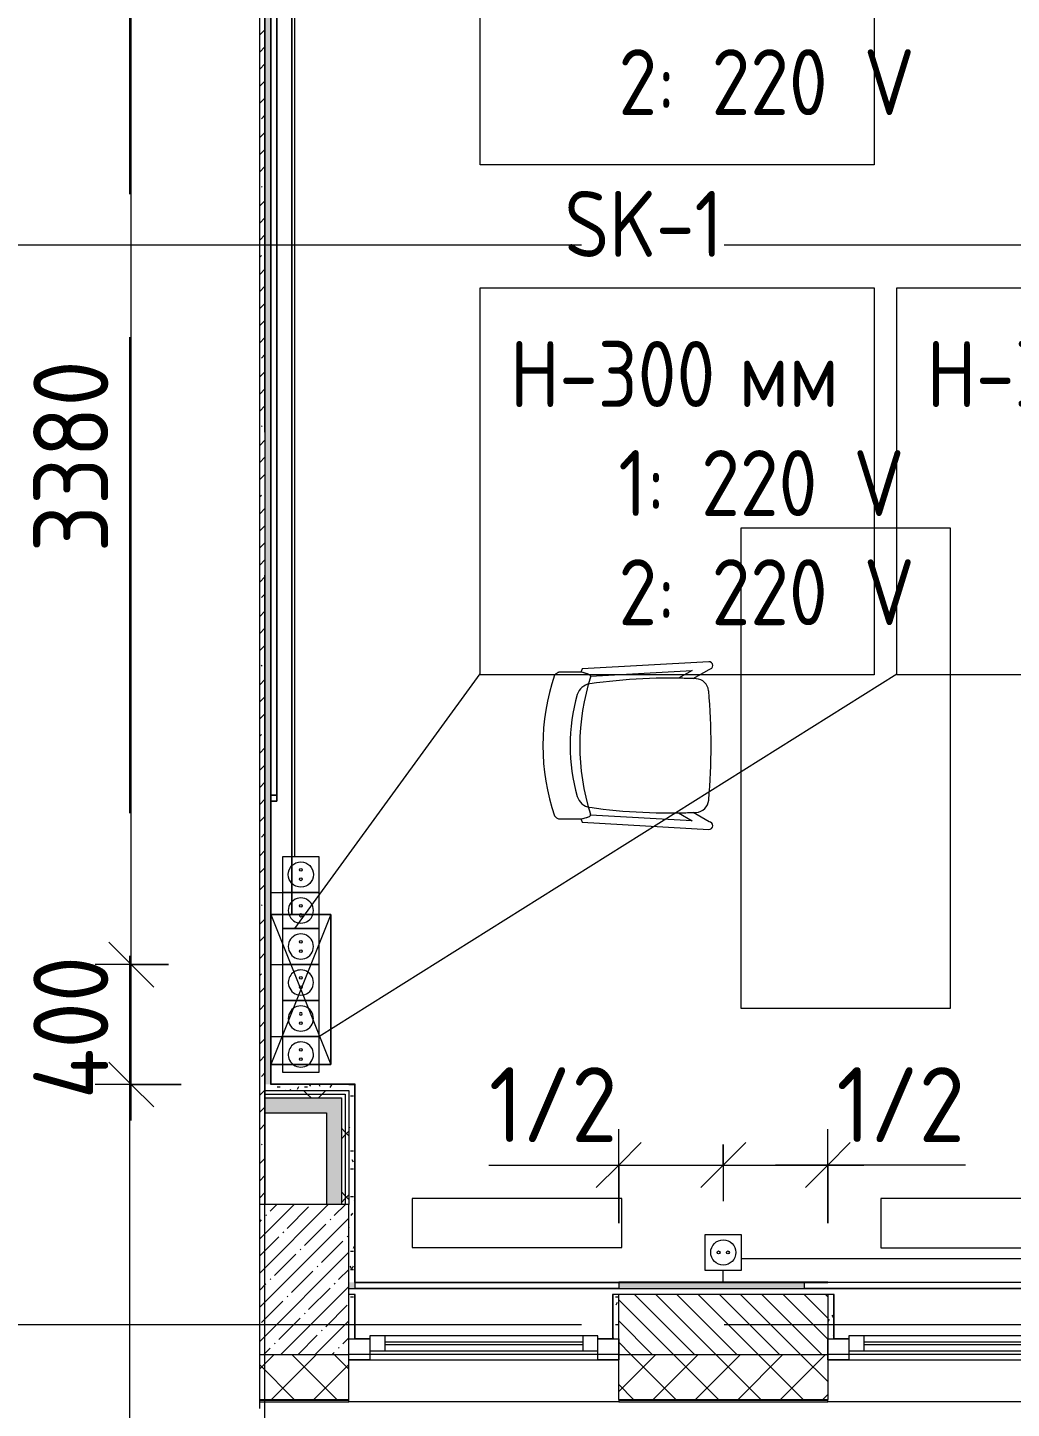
# Model space of a CAD drawing. Header units: millimetres. Extents: x 35881 to 234190, y -8553 to 29063.
# Drawn here: x 37969 to 41250, y -280 to 4324 of the extents above; entities that cross this region are included whole.
import ezdxf

# ---------------------------------------------------------------- set-up
doc = ezdxf.new("R2010")
doc.units = ezdxf.units.MM
doc.linetypes.add('Осевая', pattern=[3175, 635, -476.25, 1587.5, -476.25])
for name, color, linetype, lineweight in [('A-ANNO-DIMS', 7, 'Continuous', 9), ('A-ANNO-DIMS-100', 7, 'Continuous', 9), ('A-DETL-GENF', 7, 'Continuous', 9), ('A-GLAZ', 7, 'Continuous', 9), ('A-GLAZ-1', 7, 'Continuous', 13), ('A-WALL', 7, 'Continuous', 9), ('E-ELEC-FIXT-IDEN', 7, 'Continuous', 9), ('I-FURN', 7, 'Continuous', 9), ('I-WALL', 7, 'Continuous', 9), ('M-EQPM', 7, 'Continuous', 9), ('S-COLS', 7, 'Continuous', 9), ('Оси', 7, 'Continuous', 9), ('Оси-2', 7, 'Осевая', 9), ('Электрические приборы', 7, 'Continuous', 9)]:
    doc.layers.add(name, color=color, linetype=linetype, lineweight=lineweight)
for name, color, linetype, lineweight, true_color in [('A-WALL-1', 7, 'Continuous', 9, 0x3c3c3c), ('A-WALL-FNSH-1', 7, 'Continuous', 9, 0x3c3c3c), ('I-FURN-1', 7, 'Continuous', 9, 0xf0f0f0), ('M-EQPM-1', 7, 'Continuous', 9, 0xd4d4d4), ('Оси розеток', 7, 'Continuous', 9, 0xff1e23)]:
    doc.layers.add(name, color=color, linetype=linetype, lineweight=lineweight, true_color=true_color)
doc.styles.add('GOST Common', font='GOST_Common.ttf', dxfattribs={"width": 0.9, "height": 220})
doc.styles.add('ISOCPEUR', font='isocpeur.ttf', dxfattribs={"width": 0.9, "height": 250})
doc.dimstyles.new('ISO-2_5_0_9К_БОЛЬШОЙ', dxfattribs={"dimscale": 304.8, "dimtxt": 248.995294, "dimasz": 0.492126, "dimexe": 0.393701, "dimexo": 0.984252, "dimgap": 0, "dimtad": 1, "dimdec": 0, "dimrnd": 10, "dimzin": 0, "dimdsep": 46, "dimtxsty": 'ISOCPEUR', "dimblk1": 'OBLIQUE', "dimblk2": 'OBLIQUE', "dimsah": 1, "dimcen": 0.09, "dimdle": 0.393701, "dimazin": 0, "dimtfac": 1, "dimtdec": 4, "dimtix": 1, "dimtmove": 0, "dimatfit": 3, "dimfxl": 1, "dimtvp": 1, "dimtolj": 1, "dimtzin": 0, "dimarcsym": 2})
doc.dimstyles.new('ISO-2_5_0_9К_БОЛЬШОЙ_2', dxfattribs={"dimscale": 304.8, "dimtxt": 248.995294, "dimasz": 0.492126, "dimexe": 0.393701, "dimexo": 0.984252, "dimgap": 0, "dimtad": 1, "dimdec": 0, "dimrnd": 10, "dimzin": 0, "dimdsep": 46, "dimtxsty": 'ISOCPEUR', "dimblk1": 'OBLIQUE', "dimblk2": 'OBLIQUE', "dimsah": 1, "dimcen": 0.09, "dimdle": 0.393701, "dimazin": 0, "dimtfac": 1, "dimtdec": 4, "dimtix": 1, "dimtmove": 1, "dimatfit": 3, "dimfxl": 1, "dimtvp": 1, "dimtolj": 1, "dimtzin": 0, "dimarcsym": 2})
pattern_1 = [(0, (0, 0), (121.92, 30.48), [10.058, -81.382, 10.058, -81.382, -487.68]), (0, (0, 0), (121.92, 30.48), [-182.88, 10.058, -172.822, 10.058, -81.382, -213.36]), (0, (0, 0), (121.92, 30.48), [-457.2, 10.058, -50.902, 10.058, -142.342]), (120, (45.72, 15.24), (-87.356454, 90.345817), [10.058, -81.382, 10.058, -81.382, -487.68]), (120, (45.72, 15.24), (-87.356454, 90.345817), [-182.88, 10.058, -172.822, 10.058, -81.382, -213.36]), (120, (45.72, 15.24), (-87.356454, 90.345817), [-457.2, 10.058, -50.902, 10.058, -142.342]), (240, (60.96, 76.2), (-34.563546, -120.825817), [10.058, -81.382, 10.058, -81.382, -487.68]), (240, (60.96, 76.2), (-34.563546, -120.825817), [-182.88, 10.058, -172.822, 10.058, -81.382, -213.36]), (240, (60.96, 76.2), (-34.563546, -120.825817), [-457.2, 10.058, -50.902, 10.058, -142.342])]
pattern_2 = [(45, (0, 0), (-106.066, 106.066), []), (135, (0, 0), (-106.066, -106.066), [])]

# ---------------------------------------------------------------- blocks, each defined once
blk = doc.blocks.new('BSC_Колонна _Прямоугольная - 500х500-V5-План размещения напольных электротехнических лючков и розеток 1 этажа в осях 12-23')
at = {"layer": 'S-COLS'}
h = blk.add_hatch(dxfattribs=at)
h.set_pattern_fill('FP_7', color=256, style=0, pattern_type=2)
h.set_pattern_definition([(45, (-38790, -150), (-57.02463, 57.02463), []), (45, (-38732.975, -150), (-57.02463, 57.02463), [100.806, -20.161, 3.353, -16.808])])
h.paths.add_polyline_path([(-47.3, -250), (250, -250), (250, 250), (-47.3, 250), (-47.3, 69.9)])
for p, q in [((250, 250), (-47.3, 250)), ((250, -250), (250, 250)), ((-47.3, -250), (250, -250))]:
    blk.add_line(p, q, dxfattribs=at)
blk = doc.blocks.new('120_Окно_СКБ_1Ст - 120_Окно_СКБ_1Ст 900х2500_h_-20664874-План размещения напольных электротехнических лючков и розеток 1 этажа в осях 12-23')
at = {"layer": 'A-GLAZ'}
for p, q in [((450, -57), (-450, -57)), ((-430, -127), (-380, -127)), ((-330, -107), (330, -107)), ((330, -117), (-330, -117)), ((380, -127), (430, -127))]:
    blk.add_line(p, q, dxfattribs=at)
at = {"layer": 'A-GLAZ-1'}
for p, q in [((-450, -127), (-450, -57)), ((-450, -57), (-380, -57)), ((-380, -57), (-380, -127)), ((380, -87), (-380, -87)), ((-380, -87), (-380, -137)), ((-330, -137), (-330, -87)), ((330, -137), (330, -87)), ((380, -127), (380, -57)), ((380, -57), (450, -57)), ((380, -137), (380, -87)), ((450, -57), (450, -127)), ((-380, -127), (-450, -127)), ((-380, -137), (380, -137)), ((450, -127), (380, -127))]:
    blk.add_line(p, q, dxfattribs=at)
blk = doc.blocks.new('120_Окно_СКБ_2Ст - 120_Окно_СКБ_2Ст 2100х2500 _мал створка справа_-22445857-План размещения напольных электротехнических лючков и розеток 1 этажа в осях 12-23')
at = {"layer": 'A-GLAZ'}
for p, q in [((1050, -57), (-1050, -57)), ((-1030, -127), (-980, -127)), ((-930, -107), (100, -107)), ((100, -117), (-930, -117)), ((150, -127), (220, -127)), ((270, -107), (930, -107)), ((930, -117), (270, -117)), ((980, -127), (1030, -127))]:
    blk.add_line(p, q, dxfattribs=at)
at = {"layer": 'A-GLAZ-1'}
for p, q in [((-1050, -127), (-1050, -57)), ((-1050, -57), (-980, -57)), ((-980, -57), (-980, -127)), ((150, -87), (-980, -87)), ((-980, -87), (-980, -137)), ((-930, -137), (-930, -87)), ((100, -137), (100, -87)), ((150, -127), (150, -57)), ((150, -57), (220, -57)), ((150, -137), (150, -87)), ((220, -57), (220, -127)), ((980, -87), (220, -87)), ((220, -87), (220, -137)), ((270, -137), (270, -87)), ((930, -137), (930, -87)), ((980, -127), (980, -57)), ((980, -57), (1050, -57)), ((980, -137), (980, -87)), ((1050, -57), (1050, -127)), ((-980, -127), (-1050, -127)), ((-980, -137), (150, -137)), ((220, -127), (150, -127)), ((220, -137), (980, -137)), ((1050, -127), (980, -127))]:
    blk.add_line(p, q, dxfattribs=at)
blk = doc.blocks.new('Блок Розеток и Выключателей - Блок Розеток и Выключателей_SK1-V65-План размещения напольных электротехнических лючков и розеток 1 этажа в осях 12-23')
at = {"layer": 'A-DETL-GENF'}
for p, q in [((-120, -40), (0, -40)), ((-120, -160), (-120, -40)), ((0, -40), (120, -40)), ((0, -160), (0, -40)), ((0, -40), (0, -160)), ((120, -40), (120, -160)), ((0, -160), (-120, -160)), ((120, -160), (0, -160))]:
    blk.add_line(p, q, dxfattribs=at)
for centre in [(-75.6, -100), (-44.4, -100), (44.4, -100), (75.6, -100)]:
    blk.add_circle(centre, 4.8, dxfattribs=at)
for centre, start, end in [((-60, -100), 108, 180), ((-60, -100), 0, 108), ((60, -100), 324, 180), ((-60, -100), 180, 216), ((-60, -100), 216, 252), ((-60, -100), 288, 324), ((-60, -100), 324, 0), ((60, -100), 180, 324), ((-60, -100), 252, 288)]:
    blk.add_arc(centre, 42, start, end, dxfattribs=at)
at = {"layer": 'Оси розеток'}
blk.add_line((0, 0), (0, -40), dxfattribs=at)
blk = doc.blocks.new('Блок Розеток и Выключателей - Блок Розеток и Выключателей_SK1-V66-План размещения напольных электротехнических лючков и розеток 1 этажа в осях 12-23')
at = {"layer": 'A-DETL-GENF'}
for p, q in [((-120, -40), (-73, -40)), ((-120, -160), (-120, -40)), ((-73, -40), (0, -40)), ((0, -40), (120, -40)), ((0, -160), (0, -40)), ((0, -40), (0, -160)), ((120, -40), (120, -160)), ((-73, -160), (-120, -160)), ((0, -160), (-73, -160)), ((120, -160), (0, -160))]:
    blk.add_line(p, q, dxfattribs=at)
for centre, radius in [((60, -100), 42), ((-44.4, -100), 4.8), ((44.4, -100), 4.8), ((75.6, -100), 4.8)]:
    blk.add_circle(centre, radius, dxfattribs=at)
for centre, radius, start, end in [((-60, -100), 42, 108.0669, 180), ((-60, -100), 42, 252, 108), ((-60, -100), 42, 180, 251.9331), ((-75.6, -100), 4.8, 90, 180), ((-75.6, -100), 4.8, 180, 318.1248), ((-75.6, -100), 4.8, 41.8752, 90), ((-75.6, -100), 4.8, 318.1248, 41.8752)]:
    blk.add_arc(centre, radius, start, end, dxfattribs=at)
at = {"layer": 'Оси розеток'}
blk.add_line((0, 0), (0, -40), dxfattribs=at)
blk = doc.blocks.new('Блок Розеток и Выключателей - Блок Розеток и Выключателей_SK1-V67-План размещения напольных электротехнических лючков и розеток 1 этажа в осях 12-23')
at = {"layer": 'A-DETL-GENF'}
for p, q in [((-120, -40), (-93, -40)), ((-120, -160), (-120, -40)), ((-93, -40), (0, -40)), ((0, -40), (120, -40)), ((0, -160), (0, -40)), ((0, -40), (0, -160)), ((120, -40), (120, -160)), ((-93, -160), (-120, -160)), ((0, -160), (-93, -160)), ((120, -160), (0, -160))]:
    blk.add_line(p, q, dxfattribs=at)
for centre in [(-75.6, -100), (-44.4, -100), (44.4, -100)]:
    blk.add_circle(centre, 4.8, dxfattribs=at)
for centre, radius, start, end in [((-60, -100), 42, 144, 180), ((-60, -100), 42, 108, 142.3526), ((-60, -100), 42, 0, 108), ((60, -100), 42, 144, 180), ((60, -100), 42, 288, 144), ((-60, -100), 42, 180, 216), ((-60, -100), 42, 217.6474, 0), ((60, -100), 42, 180, 252), ((75.6, -100), 4.8, 90, 180), ((75.6, -100), 4.8, 180, 90), ((60, -100), 42, 252, 288)]:
    blk.add_arc(centre, radius, start, end, dxfattribs=at)
at = {"layer": 'Оси розеток'}
blk.add_line((0, 0), (0, -40), dxfattribs=at)
blk = doc.blocks.new('Блок Розеток и Выключателей - Блок Розеток и Выключателей_SK1-V63-План размещения напольных электротехнических лючков и розеток 1 этажа в осях 12-23')
at = {"layer": 'A-DETL-GENF'}
for p, q in [((-60, -40), (60, -40)), ((-60, -160), (-60, -40)), ((60, -40), (60, -160)), ((60, -160), (-60, -160))]:
    blk.add_line(p, q, dxfattribs=at)
for centre, radius in [((0, -100), 42), ((-15.6, -100), 4.8), ((15.6, -100), 4.8)]:
    blk.add_circle(centre, radius, dxfattribs=at)
at = {"layer": 'Оси розеток'}
blk.add_line((0, 0), (0, -40), dxfattribs=at)
blk = doc.blocks.new('Chair_1 noor 78578 - 1_4-25422005-План размещения напольных электротехнических лючков и розеток 1 этажа в осях 12-23')
at = {"layer": 'I-FURN-1'}
for p, q in [((-130.5, 405.7), (-130.5, 344.8)), ((359.1, 344.8), (359.1, 405.7)), ((-141.2, 329.7), (-165.1, -92)), ((393.7, -92), (369.8, 329.7)), ((-136.5, -37.1), (-117.3, 302)), ((345.9, 302), (365.1, -37.1)), ((-110.2, 8.6), (-136.5, -37.1)), ((365.1, -37.1), (338.8, 8.6)), ((-139.7, -93.5), (-108.8, -39.9)), ((337.4, -39.9), (368.3, -93.5))]:
    blk.add_line(p, q, dxfattribs=at)
for centre, radius, start, end in [((114.3, -271.9), 732.8, 71.3174, 108.6833), ((114.3, -239.2), 609.6, 73.8265, 106.1735), ((114.3, -279.3), 660.4, 111.7, 112.7563), ((-37.4, 344.8), 93.1, 180, 204.9864), ((-37.4, 344.8), 93.1, 186.4785, 204.9864), ((114.3, -408), 746, 71.9445, 107.8276), ((-41.4, 297.5), 50.8, 106.1735, 171.9659), ((270, 297.5), 50.8, 8.0341, 73.8265), ((266, 344.8), 93.1, 334.477, 360), ((266, 344.8), 93.1, 335.0136, 353.5215), ((114.3, -279.3), 660.4, 67.2437, 68.3), ((-116, 308.2), 6.35, 204.9864, 258.4091), ((-116, 308.2), 6.35, 204.9864, 287.8276), ((1798.9, 37.7), 1909.3, 171.9659, 182.6261), ((-1570.3, 37.7), 1909.3, 357.3739, 8.0341), ((344.3, 307.4), 6.35, 281.4186, 334.477), ((344.6, 308.2), 6.35, 281.5909, 335.0136), ((1798.9, 37.7), 1909.3, 180.8761, 182.3307), ((-1570.3, 37.7), 1909.3, 357.6693, 359.1239), ((-152.4, -92.7), 12.7, 176.75, 356.75), ((-64, -47.7), 44.5, 182.6261, 265.0912), ((114.8, 2033.8), 2133.6, 265.0912, 274.9044), ((292.6, -47.7), 44.4, 275.9396, 357.3739), ((381, -92.7), 12.7, 183.25, 3.25)]:
    blk.add_arc(centre, radius, start, end, dxfattribs=at)
for points in [[(-120.4, 422.3), (-122, 420.8), (-124.7, 417.8), (-127.8, 413.5), (-129.8, 409.4), (-130.4, 406.9), (-130.5, 405.7)], [(359.1, 405.7), (359, 406.9), (358.4, 409.4), (356.4, 413.5), (353.3, 417.8), (350.6, 420.8), (349, 422.3)]]:
    blk.add_open_spline(points, degree=3, dxfattribs=at)
blk = doc.blocks.new('Стол базовый прямоугольный - 1_3-25460678-План размещения напольных электротехнических лючков и розеток 1 этажа в осях 12-23')
at = {"layer": 'I-FURN-1'}
for p, q in [((800, 350), (-800, 350)), ((-800, 350), (-800, -350)), ((800, -350), (800, 350)), ((-800, -350), (800, -350))]:
    blk.add_line(p, q, dxfattribs=at)
blk = doc.blocks.new('Шкаф параметрический - 1_5а-25565868-План размещения напольных электротехнических лючков и розеток 1 этажа в осях 12-23')
at = {"layer": 'I-FURN-1'}
for p, q in [((0, 0), (500, 200)), ((0, 200), (500, 0)), ((500, 200), (0, 200)), ((0, 200), (0, 0)), ((0, 70.2), (0, 200)), ((0, 200), (500, 200)), ((500, 0), (500, 200)), ((500, 200), (500, 0)), ((0, 0.2), (0, 70.2)), ((0, 0), (500, 0))]:
    blk.add_line(p, q, dxfattribs=at)
blk = doc.blocks.new('Зеркало обычное - Доска-32858920-План размещения напольных электротехнических лючков и розеток 1 этажа в осях 12-23')
at = {"layer": 'I-FURN'}
h = blk.add_hatch(dxfattribs=at)
h.set_pattern_fill('FP_59', color=256, style=0, pattern_type=2)
h.set_pattern_definition([(45, (50, 50), (-199.9995, 0), [141.421, -141.421]), (45, (100, 50), (-199.9995, 0), [70.711, -212.132]), (45, (50, 100), (-199.9995, 0), [70.711, -212.132])])
h.paths.add_polyline_path([(-2005, 40), (2005, 40), (2005, 60), (-2005, 60)])
at = {"layer": 'I-FURN-1'}
for p, q in [((2025, 60), (-2025, 60)), ((-2025, 60), (-2025, 40)), ((-2025, 40), (-2025, 60)), ((-2025, 60), (-2005, 60)), ((2005, 60), (-2005, 60)), ((-2005, 60), (-2005, 40)), ((-2005, 40), (-2005, 60)), ((-2005, 60), (2005, 60)), ((-2005, 60), (2005, 60)), ((2005, 60), (-2005, 60)), ((-2005, 60), (2005, 60)), ((-2005, 40), (-2005, 60)), ((-2005, 40), (-2005, 60)), ((2005, 40), (2005, 60)), ((2005, 60), (2005, 40)), ((2005, 60), (2025, 60)), ((2005, 60), (2005, 40)), ((2005, 40), (2005, 60)), ((2025, 40), (2025, 60)), ((2025, 60), (2025, 40)), ((-2025, 40), (2025, 40)), ((-2005, 40), (-2025, 40)), ((-2005, 40), (2005, 40)), ((2005, 40), (-2005, 40)), ((2005, 40), (-2005, 40)), ((-2005, 40), (2005, 40)), ((2005, 40), (-2005, 40)), ((2025, 40), (2005, 40))]:
    blk.add_line(p, q, dxfattribs=at)
blk = doc.blocks.new('radiator_prado_classic_z_tip_30_po exemplyaru - Classic Z Тип 30-500-30677899-План размещения напольных электротехнических лючков и розеток 1 этажа в осях 12-23')
at = {"layer": 'M-EQPM-1'}
for p, q in [((0, 228), (0, 64)), ((1600, 228), (0, 228)), ((1600, 64), (1600, 228)), ((0, 64), (1600, 64))]:
    blk.add_line(p, q, dxfattribs=at)
blk = doc.blocks.new('radiator_prado_classic_z_tip_30_po exemplyaru - Classic Z Тип 30-500-30677900-План размещения напольных электротехнических лючков и розеток 1 этажа в осях 12-23')
at = {"layer": 'M-EQPM-1'}
for p, q in [((0, 228), (0, 64)), ((700, 228), (0, 228)), ((700, 64), (700, 228)), ((0, 64), (700, 64))]:
    blk.add_line(p, q, dxfattribs=at)
blk = doc.blocks.new('DET_L_Линия разрыва - М100-30654842-План размещения напольных электротехнических лючков и розеток 1 этажа в осях 12-23')
at = {"layer": 'A-DETL-GENF'}
blk.add_line((24079.7, 0), (12339.9, 0), dxfattribs=at)
blk = doc.blocks.new('DIMBLOCK33-План размещения напольных электротехнических лючков и розеток 1 этажа в осях 12-23')
at = {"layer": 'A-ANNO-DIMS-100', "lineweight": 20}
for p, q in [((38314.3, 1200), (38239.3, 1275)), ((38314.3, 1200), (38389.3, 1125)), ((38314.3, 800), (38239.3, 875)), ((38314.3, 800), (38389.3, 725))]:
    blk.add_line(p, q, dxfattribs=at)
at = {"layer": 'A-ANNO-DIMS-100'}
for p, q in [((38439, 1200), (38194.3, 1200)), ((38314.3, 680), (38314.3, 1200)), ((38314.3, 1200), (38439, 1200)), ((38481, 800), (38194.3, 800)), ((38314.3, 800), (38481, 800))]:
    blk.add_line(p, q, dxfattribs=at)
at = {"layer": 'A-ANNO-DIMS-100', "color": 0, "insert": (37987.7, 751), "char_height": 250, "width": 597.589, "attachment_point": 1, "rotation": 90, "line_spacing_factor": 1.149209, "style": 'ISOCPEUR'}
blk.add_mtext('400', dxfattribs=at)
blk = doc.blocks.new('_Oblique')
at = {"color": 0, "linetype": 'ByBlock', "lineweight": -2}
blk.add_line((-0.5, -0.5), (0.5, 0.5), dxfattribs=at)
blk = doc.blocks.new('DIMBLOCK34-План размещения напольных электротехнических лючков и розеток 1 этажа в осях 12-23')
at = {"layer": 'A-ANNO-DIMS-100'}
for p, q in [((38314.3, 1200), (38314.3, 4700)), ((38439, 4580), (38194.3, 4580)), ((38314.3, 4580), (38439, 4580)), ((38439, 1200), (38194.3, 1200)), ((38314.3, 1200), (38439, 1200))]:
    blk.add_line(p, q, dxfattribs=at)
at = {"layer": 'A-ANNO-DIMS-100', "lineweight": 20}
for p, q in [((38314.3, 4580), (38239.3, 4655)), ((38314.3, 4580), (38389.3, 4505)), ((38314.3, 1200), (38239.3, 1275)), ((38314.3, 1200), (38389.3, 1125))]:
    blk.add_line(p, q, dxfattribs=at)
at = {"layer": 'A-ANNO-DIMS-100', "color": 0, "insert": (37987.7, 2574), "char_height": 250, "width": 758.478, "attachment_point": 1, "rotation": 90, "line_spacing_factor": 1.149209, "style": 'ISOCPEUR'}
blk.add_mtext('3380', dxfattribs=at)
blk = doc.blocks.new('DIMBLOCK93-План размещения напольных электротехнических лючков и розеток 1 этажа в осях 12-23')
at = {"layer": 'A-ANNO-DIMS-100'}
for p, q in [((39940, 337.2), (39940, 651.2)), ((40288.8, 600), (40288.8, 411.2)), ((40288.8, 531.2), (40288.8, 600)), ((39507.3, 531.2), (40038.2, 531.2)), ((39820, 531.2), (40288.8, 531.2)), ((39940, 531.2), (39940, 337.2)), ((40038.2, 531.2), (40114.4, 531.2))]:
    blk.add_line(p, q, dxfattribs=at)
at = {"layer": 'A-ANNO-DIMS-100', "lineweight": 20}
for p, q in [((39940, 531.2), (40015, 606.2)), ((40288.8, 531.2), (40363.8, 606.2)), ((39940, 531.2), (39865, 456.2)), ((40288.8, 531.2), (40213.8, 456.2))]:
    blk.add_line(p, q, dxfattribs=at)
at = {"layer": 'A-ANNO-DIMS-100', "color": 0, "insert": (39507.3, 857.8), "char_height": 250, "width": 517.144, "attachment_point": 1, "line_spacing_factor": 1.149209, "style": 'ISOCPEUR'}
blk.add_mtext('1/2', dxfattribs=at)
blk = doc.blocks.new('DIMBLOCK94-План размещения напольных электротехнических лючков и розеток 1 этажа в осях 12-23')
at = {"layer": 'A-ANNO-DIMS-100'}
for p, q in [((40637.5, 337.2), (40637.5, 651.2)), ((40288.8, 600), (40288.8, 411.2)), ((40288.8, 531.2), (40288.8, 600)), ((40288.8, 531.2), (40757.5, 531.2)), ((40566.3, 531.2), (40463.2, 531.2)), ((41097.2, 531.2), (40566.3, 531.2)), ((40637.5, 531.2), (40637.5, 337.2))]:
    blk.add_line(p, q, dxfattribs=at)
at = {"layer": 'A-ANNO-DIMS-100', "lineweight": 20}
for p, q in [((40288.8, 531.2), (40363.8, 606.2)), ((40637.5, 531.2), (40712.5, 606.2)), ((40288.8, 531.2), (40213.8, 456.2)), ((40637.5, 531.2), (40562.5, 456.2))]:
    blk.add_line(p, q, dxfattribs=at)
at = {"layer": 'A-ANNO-DIMS-100', "color": 0, "insert": (40666.3, 857.8), "char_height": 250, "width": 517.144, "attachment_point": 1, "line_spacing_factor": 1.149209, "style": 'ISOCPEUR'}
blk.add_mtext('1/2', dxfattribs=at)

msp = doc.modelspace()

# ---------------------------------------------------------------- hatches: boundary and pattern name
at = {"layer": 'A-WALL'}
h = msp.add_hatch(dxfattribs=at)
h.set_pattern_fill('FP_21', color=256, style=0, pattern_type=2)
h.set_pattern_definition([(135, (0, 0), (-35.35534, -35.35534), [])])
h.paths.add_polyline_path([(44081, -100), (44310, -100), (44310, 100), (43410, 100), (43410, -100)])
h.paths.add_polyline_path([(42737.5, -100), (42910, -100), (42910, 100), (42737.5, 100)])
h.paths.add_polyline_path([(39940, -100), (40637.5, -100), (40637.5, 100), (39940, 100)])
h = msp.add_hatch(dxfattribs=at)
h.set_pattern_fill('FP_17', color=256, style=0, pattern_type=2)
h.set_pattern_definition([(45, (0, 0), (-70.71068, 70.71068), []), (135, (0, 0), (-70.71068, -70.71068), [])])
h.paths.add_polyline_path([(75358.8, -250), (75700, -250), (75700, -100), (73980, -100), (73980, -250), (74631.4, -250)])
h.paths.add_polyline_path([(70660, -250), (70660, -100), (67060, -100), (67060, -250), (70267, -250)])
h.paths.add_polyline_path([(72280, -250), (72280, -100), (71560, -100), (71560, -250), (71721.8, -250)])
h.paths.add_polyline_path([(65160, -250), (66160, -250), (66160, -100), (65160, -100)])
h.paths.add_polyline_path([(63710, -250), (64260, -250), (64260, -100), (63710, -100)])
h.paths.add_polyline_path([(61410, -250), (61610, -250), (61610, -100), (60910, -100), (60910, -250)])
h.paths.add_polyline_path([(60010, -250), (60010, -100), (59260, -100), (59260, -250)])
h.paths.add_polyline_path([(57160, -250), (57160, -100), (56410, -100), (56410, -250), (56910, -250)])
h.paths.add_polyline_path([(52809.7, -250), (53310, -250), (53310, -100), (51871.5, -100), (51871.5, -250)])
h.paths.add_polyline_path([(49771.5, -250), (49771.5, -100), (49060, -100), (49060, -250)])
h.paths.add_polyline_path([(47910, -250), (48160, -250), (48160, -100), (47410, -100), (47410, -250)])
h.paths.add_polyline_path([(44081, -250), (44310, -250), (44310, -100), (42737.5, -100), (42737.5, -250), (43410, -250)])
h.paths.add_polyline_path([(40637.5, -250), (40637.5, -100), (39940, -100), (39940, -250)])
h.paths.add_polyline_path([(39040, -250), (39040, -100), (38742.7, -100), (38742.7, -250)])
at = {"layer": 'I-WALL'}
h = msp.add_hatch(dxfattribs=at)
h.set_pattern_fill('FP_1', color=256, style=0, pattern_type=2)
h.set_pattern_definition([(45, (0, 0), (-57.02463, 57.02463), []), (45, (57.025, 0), (-57.02463, 57.02463), [100.806, -20.161, 3.353, -16.808])])
h.paths.add_polyline_path([(38742.7, 400), (38760, 400), (38760, 7400), (38742.7, 7400), (38742.7, 650.2)])
h = msp.add_hatch(dxfattribs=at)
h.set_pattern_fill('FP_58', color=256, style=0, pattern_type=2)
h.set_pattern_definition(pattern_1)
h.paths.add_polyline_path([(38760, 800), (38780, 800), (38780, 7400), (38760, 7400), (38760, 1437.8)])
h = msp.add_hatch(dxfattribs=at)
h.set_pattern_fill('FP_58', color=256, style=0, pattern_type=2)
h.set_pattern_definition(pattern_1)
h.paths.add_polyline_path([(39040, 780), (39040, 800), (38760, 800), (38760, 780), (38989.2, 780)])
h = msp.add_hatch(dxfattribs=at)
h.set_pattern_fill('FP_58', color=256, style=0, pattern_type=2)
h.set_pattern_definition(pattern_1)
h.paths.add_polyline_path([(39040, 140), (39060, 140), (39060, 800), (39040, 800), (39040, 219.9)])
h = msp.add_hatch(dxfattribs=at)
h.set_pattern_fill('FP_60', color=256, style=0, pattern_type=2)
h.set_pattern_definition(pattern_2)
h.paths.add_polyline_path([(39027.5, 767.5), (39040, 767.5), (39040, 780), (38760, 780), (38760, 767.5), (38989.2, 767.5)])
h = msp.add_hatch(dxfattribs=at)
h.set_pattern_fill('FP_60', color=256, style=0, pattern_type=2)
h.set_pattern_definition(pattern_2)
h.paths.add_polyline_path([(39015, 755), (39027.5, 755), (39027.5, 767.5), (38760, 767.5), (38760, 755), (38989.2, 755)])
for points in [[(39015, 705), (39015, 755), (38760, 755), (38760, 705), (38989.2, 705)], [(39015, 400), (39015, 705), (38965, 705), (38965, 400), (38989.2, 400)]]:
    msp.add_hatch(color=256, dxfattribs=at).paths.add_polyline_path(points)
h = msp.add_hatch(dxfattribs=at)
h.set_pattern_fill('FP_60', color=256, style=0, pattern_type=2)
h.set_pattern_definition(pattern_2)
h.paths.add_polyline_path([(39027.5, 400), (39027.5, 755), (39015, 755), (39015, 400)])
h = msp.add_hatch(dxfattribs=at)
h.set_pattern_fill('FP_60', color=256, style=0, pattern_type=2)
h.set_pattern_definition(pattern_2)
h.paths.add_polyline_path([(39040, 400), (39040, 767.5), (39027.5, 767.5), (39027.5, 400)])
h = msp.add_hatch(dxfattribs=at)
h.set_pattern_fill('FP_58', color=256, style=0, pattern_type=2)
h.set_pattern_definition(pattern_1)
h.paths.add_polyline_path([(42910, 120), (42910, 140), (42717.5, 140), (42717.5, 120)])
h.paths.add_polyline_path([(40560, 120), (40560, 140), (39940, 140), (39940, 120)])
h.paths.add_polyline_path([(39061, 120), (39060, 140), (39040, 140), (39040, 120)])
h = msp.add_hatch(dxfattribs=at)
h.set_pattern_fill('FP_58', color=256, style=0, pattern_type=2)
h.set_pattern_definition(pattern_1)
h.paths.add_polyline_path([(39060, -48), (39060, 100), (39040, 100), (39040, -48)])
h = msp.add_hatch(dxfattribs=at)
h.set_pattern_fill('FP_58', color=256, style=0, pattern_type=2)
h.set_pattern_definition(pattern_1)
h.paths.add_polyline_path([(39940, -48), (39940, 100), (39920, 100), (39920, -48)])
h = msp.add_hatch(dxfattribs=at)
h.set_pattern_fill('FP_58', color=256, style=0, pattern_type=2)
h.set_pattern_definition(pattern_1)
h.paths.add_polyline_path([(40657.5, -48), (40657.5, 100), (40637.5, 100), (40637.5, -48)])

# ---------------------------------------------------------------- linework, layer by layer
at = {"layer": 'A-WALL'}
for p, q in [((38780, 800), (38780, 7380)), ((38780, 813), (38780, 800)), ((39040, 800), (38780, 800)), ((38760, 767.5), (39027.5, 767.5)), ((38760, 755), (39015, 755)), ((39015, 755), (39015, 400)), ((39027.5, 767.5), (39027.5, 400)), ((39060, 140), (39061, 140)), ((39940, -100), (40637.5, -100)), ((38742.7, -250), (39040, -250)), ((38742.7, -253), (39040, -253)), ((39940, -258), (39040, -258)), ((39940, -250), (40637.5, -250)), ((39940, -253), (40637.5, -253)), ((42737.5, -258), (40637.5, -258))]:
    msp.add_line(p, q, dxfattribs=at)
at = {"layer": 'A-WALL-1'}
for p, q in [((38760, 7400), (38760, 400)), ((39060, 140), (39060, 800)), ((38760, 780), (39040, 780)), ((39040, 780), (39040, 400)), ((38760, 705), (38965, 705)), ((38965, 705), (38965, 400)), ((39061, 120), (39061, 140)), ((39940, 140), (39940, 120)), ((40560, 120), (40560, 140)), ((39040, 120), (39061, 120)), ((39060, 100), (39040, 100)), ((39060, -48), (39060, 100)), ((39920, 100), (39920, -48)), ((39940, 100), (39920, 100)), ((39940, 120), (40560, 120)), ((40637.5, 100), (39940, 100)), ((39940, -250), (39940, 100)), ((40637.5, 100), (40637.5, -250)), ((40657.5, 100), (40637.5, 100)), ((40657.5, -48), (40657.5, 100)), ((39040, -48), (39060, -48)), ((39920, -48), (39940, -48)), ((40637.5, -48), (40657.5, -48)), ((39040, -250), (39040, -100))]:
    msp.add_line(p, q, dxfattribs=at)
at = {"layer": 'A-WALL-FNSH-1'}
for p, q in [((38781, 801), (38781, 7379)), ((39061, 801), (38781, 801)), ((39040, 800), (39060, 800)), ((39061, 141), (39061, 801)), ((40637.5, 141), (39940, 141)), ((39940, 141), (39940, 140)), ((39940, 140), (40637.5, 140)), ((40637.5, 140), (40637.5, 141)), ((39061, 100), (39060, 100)), ((39061, -48), (39061, 100)), ((39919, 100), (39919, -48)), ((39920, 100), (39919, 100)), ((40658.5, 100), (40657.5, 100)), ((40658.5, -48), (40658.5, 100)), ((39060, -48), (39061, -48)), ((39919, -48), (39920, -48)), ((40657.5, -48), (40658.5, -48)), ((38742.7, -258), (39040, -258)), ((39040, -258), (39040, -250)), ((39940, -250), (39940, -258)), ((39940, -258), (40637.5, -258)), ((40637.5, -258), (40637.5, -250))]:
    msp.add_line(p, q, dxfattribs=at)
at = {"layer": 'E-ELEC-FIXT-IDEN'}
for p, q in [((38860, 1560), (38860, 4511.5)), ((39478.4, 2169.5), (39478.4, 2811.3)), ((40868, 2169.5), (40868, 2811.3)), ((38860, 1320), (39478.4, 2169.5)), ((38940, 960), (40868, 2169.5)), ((40348.8, 220), (41494.4, 220))]:
    msp.add_line(p, q, dxfattribs=at)
at = {"layer": 'E-ELEC-FIXT-IDEN', "flags": 128}
for points in [[(39478.4, 5157.5), (40791.7, 5157.5), (40791.7, 3866.5), (39478.4, 3866.5)], [(39478.4, 3456.8), (40791.7, 3456.8), (40791.7, 2165.8), (39478.4, 2165.8)], [(40868, 3456.8), (42181.3, 3456.8), (42181.3, 2165.8), (40868, 2165.8)]]:
    msp.add_lwpolyline(points, close=True, dxfattribs=at)
at = {"layer": 'I-FURN-1'}
for p, q in [((38780.2, 5417), (38780.2, 1765)), ((38780.2, 1765), (38780.2, 5417)), ((38850.2, 1367), (38850.2, 5417)), ((38850.2, 5417), (38850.2, 1367)), ((38780.2, 1765), (38780.2, 1745)), ((38780.2, 1745), (38780.2, 1765)), ((38780.2, 1745), (38780.2, 1367)), ((38780.2, 1367), (38780.2, 1745)), ((38780.2, 1367), (38850.2, 1367)), ((38850.2, 1367), (38780.2, 1367))]:
    msp.add_line(p, q, dxfattribs=at)
at = {"layer": 'I-WALL'}
for p, q in [((39061, 141), (39061, 140)), ((39061, 141), (39940, 141)), ((39061, 140), (39940, 140)), ((40637.5, 141), (42737.5, 141)), ((42717.5, 140), (40637.5, 140)), ((39061, 120), (39940, 120)), ((39940, 120), (39061, 120)), ((40560, 120), (42717.5, 120)), ((42717.5, 120), (40560, 120)), ((39940, -100), (39040, -100)), ((42737.5, -100), (40637.5, -100))]:
    msp.add_line(p, q, dxfattribs=at)
at = {"layer": 'Оси'}
for p, q in [((36680.8, 3600), (39180.8, 3600)), ((38760, -636.3), (38760, 1863.7)), ((38310, -1906.3), (38310, 593.7)), ((36680.8, 0), (39180.8, 0))]:
    msp.add_line(p, q, dxfattribs=at)
at = {"layer": 'Оси-2'}
for p, q in [((38310, 593.7), (38310, 21277.7)), ((38760, 1863.7), (38760, 12700)), ((39180.8, 3600), (82200, 3600)), ((39180.8, 0), (82200, 0))]:
    msp.add_line(p, q, dxfattribs=at)

# ---------------------------------------------------------------- block references
at = {"layer": 'A-DETL-GENF', "rotation": 270.0000000000003}
msp.add_blockref('DET_L_Линия разрыва - М100-30654842-План размещения напольных электротехнических лючков и розеток 1 этажа в осях 12-23', (38742.7, 23799.7), dxfattribs=at)
at = {"layer": 'A-GLAZ', "rotation": 180}
for name, p in [('120_Окно_СКБ_1Ст - 120_Окно_СКБ_1Ст 900х2500_h_-20664874-План размещения напольных электротехнических лючков и розеток 1 этажа в осях 12-23', (39490, -175)), ('120_Окно_СКБ_2Ст - 120_Окно_СКБ_2Ст 2100х2500 _мал створка справа_-22445857-План размещения напольных электротехнических лючков и розеток 1 этажа в осях 12-23', (41687.5, -175))]:
    msp.add_blockref(name, p, dxfattribs=at)
at = {"layer": 'I-FURN-1'}
for name, p, rotation in [('Зеркало обычное - Доска-32858920-План размещения напольных электротехнических лючков и розеток 1 этажа в осях 12-23', (38840, 3770), 90.00000000000017), ('Стол базовый прямоугольный - 1_3-25460678-План размещения напольных электротехнических лючков и розеток 1 этажа в осях 12-23', (40696.9, 1854.9), 270.0000000000001), ('Chair_1 noor 78578 - 1_4-25422005-План размещения напольных электротехнических лючков и розеток 1 этажа в осях 12-23', (40148.2, 1815.9), 90), ('Шкаф параметрический - 1_5а-25565868-План размещения напольных электротехнических лючков и розеток 1 этажа в осях 12-23', (38780, 1367), 269.9999999999998)]:
    msp.add_blockref(name, p, dxfattribs=dict(at, rotation=rotation))
at = {"layer": 'M-EQPM'}
for name, p in [('radiator_prado_classic_z_tip_30_po exemplyaru - Classic Z Тип 30-500-30677900-План размещения напольных электротехнических лючков и розеток 1 этажа в осях 12-23', (39251, 192)), ('radiator_prado_classic_z_tip_30_po exemplyaru - Classic Z Тип 30-500-30677899-План размещения напольных электротехнических лючков и розеток 1 этажа в осях 12-23', (40814, 191.7))]:
    msp.add_blockref(name, p, dxfattribs=at)
at = {"layer": 'S-COLS'}
msp.add_blockref('BSC_Колонна _Прямоугольная - 500х500-V5-План размещения напольных электротехнических лючков и розеток 1 этажа в осях 12-23', (38790, 150), dxfattribs=at)
at = {"layer": 'Электрические приборы'}
for name, p, rotation in [('Блок Розеток и Выключателей - Блок Розеток и Выключателей_SK1-V66-План размещения напольных электротехнических лючков и розеток 1 этажа в осях 12-23', (38780, 1440), 89.9999999999999), ('Блок Розеток и Выключателей - Блок Розеток и Выключателей_SK1-V65-План размещения напольных электротехнических лючков и розеток 1 этажа в осях 12-23', (38780, 1200), 89.9999999999999), ('Блок Розеток и Выключателей - Блок Розеток и Выключателей_SK1-V67-План размещения напольных электротехнических лючков и розеток 1 этажа в осях 12-23', (38780, 960), 89.9999999999999), ('Блок Розеток и Выключателей - Блок Розеток и Выключателей_SK1-V63-План размещения напольных электротехнических лючков и розеток 1 этажа в осях 12-23', (40288.8, 140), 180)]:
    msp.add_blockref(name, p, dxfattribs=dict(at, rotation=rotation))

# ---------------------------------------------------------------- texts
at = {"layer": 'E-ELEC-FIXT-IDEN', "char_height": 220, "attachment_point": 1, "style": 'GOST Common'}
for s, insert, width in [('   2: 220 V', (39578.4, 4252.3), 1342.025), ('SK-1', (39759, 3779.6), 656.582), ('H-300 ', (39578.4, 3279.2), 923.544), ('H-300 ', (40968, 3279.2), 923.544), ('мм', (40340.4, 3279.2), 375.19), ('   1: 220 V', (39578.4, 2915.4), 1291.519), ('   2: 220 V', (39578.4, 2551.6), 1342.025)]:
    msp.add_mtext(s, dxfattribs=dict(at, insert=insert, width=width))

# ---------------------------------------------------------------- dimensions: what is measured, and where the dimension line sits
at = {"layer": 'A-ANNO-DIMS'}
for base, p1, p2, override, picture, middle in [((38314.3, 4580), (38739, 1200), (38739, 4580), {"dimpost": '<>', "dimfxl": 3380}, 'DIMBLOCK34-План размещения напольных электротехнических лючков и розеток 1 этажа в осях 12-23', (38189.3, 2890)), ((38314.3, 1200), (38781, 800), (38739, 1200), {"dimpost": '<>', "dimfxl": 402.198961}, 'DIMBLOCK33-План размещения напольных электротехнических лючков и розеток 1 этажа в осях 12-23', (38189.3, 1000))]:
    dim = msp.add_linear_dim(base=base, p1=p1, p2=p2, angle=90, dimstyle='ISO-2_5_0_9К_БОЛЬШОЙ', override=override, dxfattribs=at)
    dim.commit()
    dim.dimension.update_dxf_attribs({"geometry": picture, "text_midpoint": middle})
for base, p1, p2, picture, middle in [((40288.8, 531.2), (39940, 637.2), (40288.8, 300), 'DIMBLOCK93-План размещения напольных электротехнических лючков и розеток 1 этажа в осях 12-23', (39765.8, 691.1)), ((40637.5, 531.2), (40288.8, 300), (40637.5, 637.2), 'DIMBLOCK94-План размещения напольных электротехнических лючков и розеток 1 этажа в осях 12-23', (40924.8, 691.1))]:
    dim = msp.add_linear_dim(base=base, p1=p1, p2=p2, text='1/2', dimstyle='ISO-2_5_0_9К_БОЛЬШОЙ_2', override={"dimpost": '<>', "dimfxl": 485.156003}, dxfattribs=at)
    dim.commit()
    dim.dimension.update_dxf_attribs({"geometry": picture, "text_midpoint": middle, "dimtype": 160})

doc.saveas('drawing.dxf')
